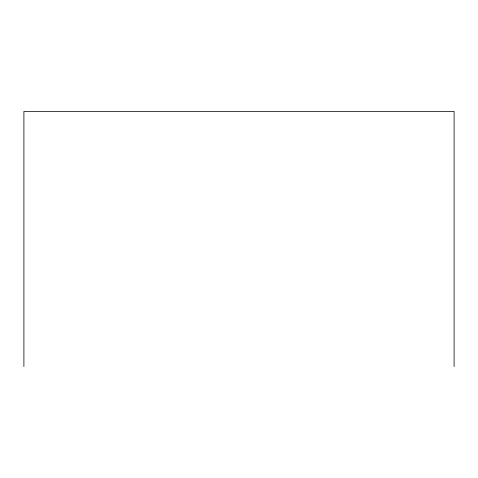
<?xml version="1.0" encoding="UTF-8"?>
<svg xmlns="http://www.w3.org/2000/svg" width="478" height="478" viewBox="0 0 478 478"><rect width="100%" height="100%" fill="white"/><g stroke="black" fill="none" stroke-linecap="round" stroke-linejoin="round"><path stroke-width="0.72" d="M454.1 366.596L454.1 111.404L23.9 111.404L23.9 366.596"/></g></svg>
